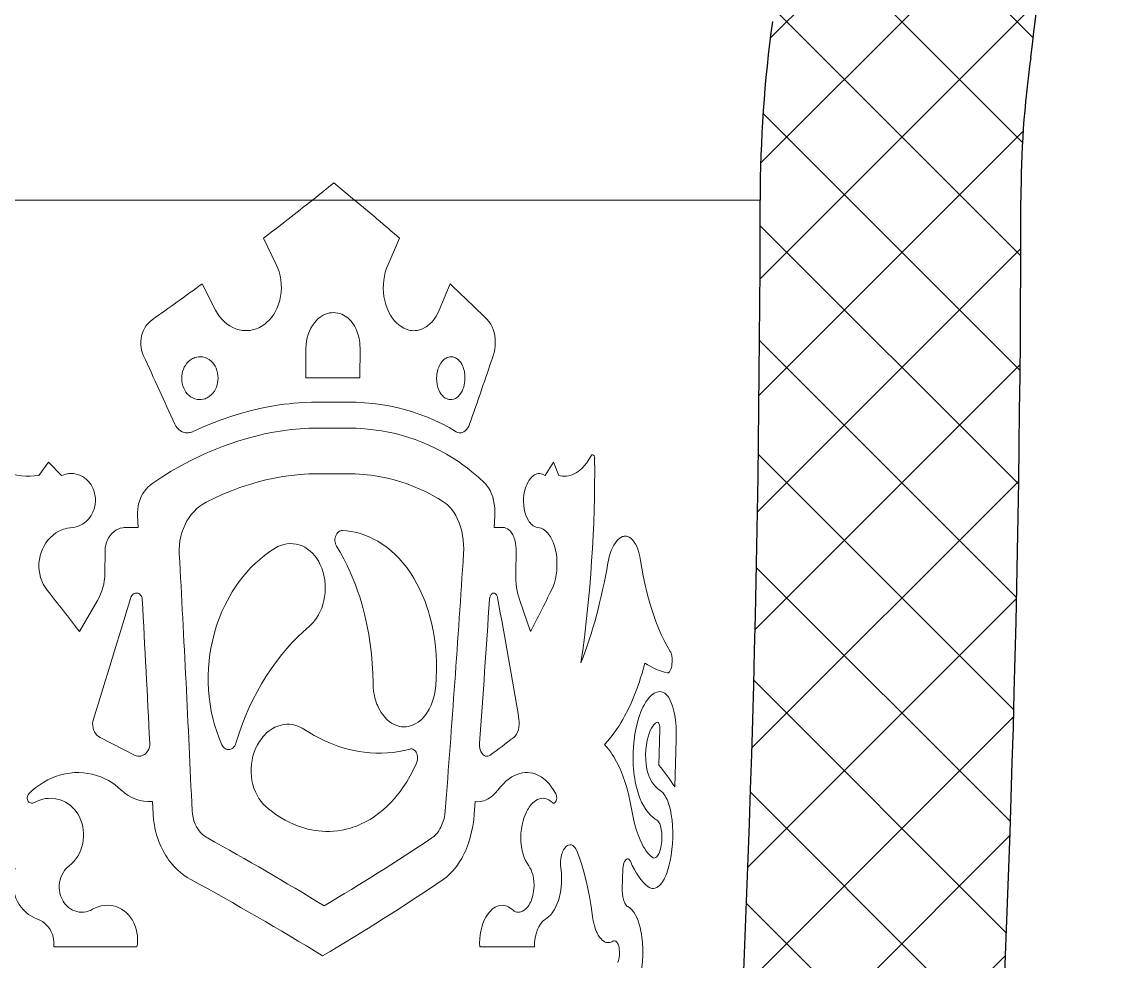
# Model space of a CAD drawing. Extents: x -234 to 800, y -95 to 506.
# Drawn here: x 329.76 to 354.65, y 179.91 to 201.53 of the extents above; entities that cross this region are included whole.
import ezdxf

# ---------------------------------------------------------------- set-up
doc = ezdxf.new("R2010")
doc.units = 0
doc.header["$LTSCALE"] = 7
doc.header["$MEASUREMENT"] = 0
doc.layers.add('3', color=3, linetype='CONTINUOUS', lineweight=30)
doc.layers.add('8', color=252, linetype='CONTINUOUS', lineweight=15)

msp = doc.modelspace()

# ---------------------------------------------------------------- hatches: boundary and pattern name
at = {"layer": '8'}
h = msp.add_hatch(dxfattribs=at)
h.set_pattern_fill('ANSI37', color=256, scale=15)
h.paths.add_polyline_path([(352.7561, 197.4253, -0.0343345), (352.9819, 200.7098, 0.0343345), (353.3061, 205.4253), (353.3061, 208.4253, 0.1741773), (350.334, 216.6982), (344.2705, 224.048, -0.1279246), (344.0582, 224.5045), (336.3197, 266.8253), (330.2203, 266.8253), (338.1561, 223.4253, 0.1279246), (339.6422, 220.2298), (345.7057, 212.8799, -0.1741773), (347.3061, 208.4253), (347.3061, 205.4253, -0.0343345), (347.0383, 201.5309, 0.0343345), (346.7561, 197.4253, -0.0304595), (343.6519, 146.517, 0.0304595), (342.7561, 131.8253, 0.0705248), (345.8566, 109.9526), (346.9121, 106.3046, -0.0705248), (347.3061, 103.5253), (347.3061, 102.0253, -0.0515865), (347.1367, 100.3877), (346.9831, 99.6535, 0.0515865), (346.8561, 98.4253), (346.8561, 69.9253, 0.0515865), (346.9831, 68.6971), (347.1367, 67.963, -0.0515865), (347.3061, 66.3253, -0.029915), (346.4408, 51.8753), (353.3061, 51.8753), (353.3061, 66.3253, 0.0515865), (353.0096, 69.1912), (352.8561, 69.9253), (352.8561, 98.4253), (353.0096, 99.1594, 0.0515865), (353.3061, 102.0253), (353.3061, 103.5253, 0.0705248), (352.6757, 107.9721), (351.6202, 111.6202, -0.0705248), (348.7561, 131.8253, -0.0304595), (349.6075, 145.788, 0.0304595)])
h.paths.add_polyline_path([(348.1504, 141.6167), (348.7277, 149.7033), (344.9872, 149.9703), (344.4099, 141.8837)], flags=24)
h.paths.add_polyline_path([(347.8411, 149.9847), (348.3638, 157.3078), (345.7455, 157.4947), (345.2227, 150.1716)], flags=24)
h = msp.add_hatch(dxfattribs=at)
h.set_pattern_fill('ANSI37', color=256, scale=15)
h.paths.add_polyline_path([(366.2561, 266.8253), (342.4192, 266.8253), (349.7264, 226.8631), (354.9623, 220.5164, -0.1741773), (359.3061, 208.4253), (359.3061, 205.4253, -0.0343345), (358.9254, 199.8887, 0.0343345), (358.7561, 197.4253, -0.0304595), (355.563, 145.059, 0.0304595), (354.7561, 131.8253, 0.0705248), (357.3839, 113.2877), (358.4393, 109.6397, -0.0705248), (359.3061, 103.5253), (359.3061, 102.0253, -0.053183), (358.8561, 97.8066), (358.8561, 70.544, -0.053183), (359.3061, 66.3253), (359.3061, 51.8753), (366.2561, 51.8753)])
h.paths.add_polyline_path([(363.7529, 150.0169), (363.7529, 157.3586), (361.1279, 157.3586), (361.1279, 150.0169)], flags=24)
h.paths.add_polyline_path([(364.6573, 141.6922), (364.6573, 149.7993), (360.9073, 149.7993), (360.9073, 141.6922)], flags=24)

# ---------------------------------------------------------------- linework, layer by layer
at = {"layer": '3'}
for centre, radius, start, end in [((318.8493, 205.4253), 34.4568, 352.13421, 0), ((376.7561, 197.4253), 30, 172.13421, 180), ((376.7561, 197.4253), 24, 172.13421, 180), ((-72.2439, 197.4253), 419, 353.02135, 0), ((-72.2439, 197.4253), 425, 353.02135, 0)]:
    msp.add_arc(centre, radius, start, end, dxfattribs=at)
at = {"layer": '8', "lineweight": 13, "ltscale": 0.015747}
msp.add_line((336.4545, 197.4253), (336.946, 197.8192), dxfattribs=at)
at = {"layer": '8', "lineweight": 13, "ltscale": 0.015483}
msp.add_line((336.946, 197.8192), (337.4239, 197.4253), dxfattribs=at)
at = {"layer": '8', "lineweight": 13}
msp.add_line((346.7561, 197.4253), (297.1953, 197.4253), dxfattribs=at)
at = {"layer": '8', "lineweight": 13, "ltscale": 0.016747}
msp.add_line((335.6213, 195.9443), (335.3243, 196.5447), dxfattribs=at)
at = {"layer": '8', "lineweight": 13, "ltscale": 0.016413}
msp.add_line((338.4589, 196.5447), (338.1934, 195.9443), dxfattribs=at)
at = {"layer": '8', "lineweight": 13, "ltscale": 0.016895}
msp.add_line((333.9142, 195.494), (334.2243, 194.8936), dxfattribs=at)
at = {"layer": '8', "lineweight": 13, "ltscale": 0.01626}
msp.add_line((339.3725, 194.8936), (339.6226, 195.494), dxfattribs=at)
at = {"layer": '8', "lineweight": 13, "ltscale": 0.016974}
for p, q in [((336.3, 193.3373), (336.3042, 194.0162)), ((337.5481, 194.0162), (337.5437, 193.3373))]:
    msp.add_line(p, q, dxfattribs=at)
at = {"layer": '8', "lineweight": 13, "ltscale": 0.015751}
msp.add_line((336.93, 193.3373), (336.3, 193.3373), dxfattribs=at)
at = {"layer": '8', "lineweight": 13, "ltscale": 0.015342}
msp.add_line((337.5437, 193.3373), (336.93, 193.3373), dxfattribs=at)
at = {"layer": '8', "lineweight": 13, "ltscale": 0.008693}
msp.add_line((336.9259, 192.7758), (336.5782, 192.7758), dxfattribs=at)
at = {"layer": '8', "lineweight": 13, "ltscale": 0.008568}
msp.add_line((337.2686, 192.7758), (336.9259, 192.7758), dxfattribs=at)
at = {"layer": '8', "lineweight": 13, "ltscale": 0.008692}
msp.add_line((336.5732, 192.1758), (336.9209, 192.1758), dxfattribs=at)
at = {"layer": '8', "lineweight": 13, "ltscale": 0.008566}
msp.add_line((336.9209, 192.1758), (337.2635, 192.1758), dxfattribs=at)
at = {"layer": '8', "lineweight": 13, "ltscale": 0.009469}
msp.add_line((330.1609, 191.0876), (330.3814, 191.3955), dxfattribs=at)
at = {"layer": '8', "lineweight": 13, "ltscale": 0.010822}
msp.add_line((330.3814, 191.3955), (330.6808, 191.0829), dxfattribs=at)
at = {"layer": '8', "lineweight": 13, "ltscale": 0.009093}
msp.add_line((341.8115, 191.0829), (341.9974, 191.3955), dxfattribs=at)
at = {"layer": '8', "lineweight": 13, "ltscale": 0.008308}
msp.add_line((341.9974, 191.3955), (342.1225, 191.0876), dxfattribs=at)
at = {"layer": '8', "lineweight": 13, "ltscale": 0.008688}
msp.add_line((336.5631, 191.1258), (336.9107, 191.1258), dxfattribs=at)
at = {"layer": '8', "lineweight": 13, "ltscale": 0.008562}
msp.add_line((336.9107, 191.1258), (337.2532, 191.1258), dxfattribs=at)
at = {"layer": '8', "lineweight": 13, "ltscale": 0.006665}
msp.add_line((332.4433, 189.8897), (332.4279, 190.1558), dxfattribs=at)
at = {"layer": '8', "lineweight": 13, "ltscale": 0.006667}
msp.add_line((340.6507, 190.1558), (340.6342, 189.8897), dxfattribs=at)
at = {"layer": '8', "lineweight": 13, "ltscale": 0.007196}
msp.add_line((332.1555, 189.8897), (332.4433, 189.8897), dxfattribs=at)
at = {"layer": '8', "lineweight": 13, "ltscale": 0.004987}
msp.add_line((340.6342, 189.8897), (340.8337, 189.8897), dxfattribs=at)
at = {"layer": '8', "lineweight": 13, "ltscale": 0.013482}
msp.add_line((331.6759, 188.8241), (331.6818, 189.3634), dxfattribs=at)
at = {"layer": '8', "lineweight": 13, "ltscale": 0.013483}
msp.add_line((341.1407, 189.3634), (341.1317, 188.8241), dxfattribs=at)
at = {"layer": '8', "lineweight": 13, "ltscale": 0.020675}
msp.add_line((331.0929, 187.4936), (331.509, 188.2083), dxfattribs=at)
at = {"layer": '8', "lineweight": 13, "ltscale": 0.018912}
msp.add_line((341.2257, 188.2083), (341.4735, 187.4936), dxfattribs=at)
at = {"layer": '8', "lineweight": 13, "ltscale": 0.020401}
msp.add_line((344.4282, 184.4217), (344.4512, 185.2375), dxfattribs=at)
at = {"layer": '8', "lineweight": 13, "ltscale": 0.022169}
msp.add_line((332.3557, 184.65), (331.5691, 185.0594), dxfattribs=at)
at = {"layer": '8', "lineweight": 13, "ltscale": 0.02727}
msp.add_line((344.8262, 185.0103), (344.7942, 183.92), dxfattribs=at)
at = {"layer": '8', "lineweight": 13, "ltscale": 0.007294}
msp.add_line((332.7886, 183.2914), (332.7749, 183.5828), dxfattribs=at)
at = {"layer": '8', "lineweight": 13, "ltscale": 0.007307}
msp.add_line((340.2003, 183.5828), (340.1784, 183.2914), dxfattribs=at)
at = {"layer": '8', "lineweight": 13, "ltscale": 0.011482}
msp.add_line((343.5995, 182.035), (343.5839, 181.576), dxfattribs=at)
at = {"layer": '8', "lineweight": 13, "ltscale": 0.047811}
msp.add_line((332.4159, 180.2397), (330.5035, 180.2397), dxfattribs=at)
at = {"layer": '8', "lineweight": 13, "ltscale": 0.031445}
msp.add_line((341.5629, 180.2397), (340.3051, 180.2397), dxfattribs=at)
at = {"layer": '8', "lineweight": 13}
for points in [[(334.2243, 194.8936), (334.268, 194.8168), (334.3177, 194.7448), (334.3728, 194.6786), (334.4297, 194.6218), (334.4906, 194.5711), (334.5552, 194.527), (334.6229, 194.49), (334.6932, 194.4604), (334.7292, 194.4485), (334.7656, 194.4386), (334.8022, 194.4307), (334.8391, 194.4248), (334.8986, 194.4196), (334.9581, 194.4197), (335.0175, 194.4251), (335.0762, 194.4358), (335.134, 194.4516), (335.1692, 194.464), (335.2038, 194.4782), (335.2384, 194.4947), (335.2723, 194.513), (335.3371, 194.5548), (335.3692, 194.5791), (335.4002, 194.6052), (335.4589, 194.6623), (335.5129, 194.7256), (335.5617, 194.7945), (335.605, 194.8683), (335.6425, 194.9464), (335.6741, 195.028), (335.7008, 195.1177), (335.7206, 195.2099), (335.7332, 195.3038), (335.7387, 195.3987), (335.7369, 195.4938), (335.7279, 195.5883), (335.7118, 195.6814), (335.6885, 195.7722), (335.6583, 195.8602), (335.6213, 195.9443)], [(338.1934, 195.9443), (338.1589, 195.8577), (338.1307, 195.7672), (338.1091, 195.6739), (338.0946, 195.5814), (338.0864, 195.4876), (338.0846, 195.3933), (338.0892, 195.2991), (338.1003, 195.2058), (338.1176, 195.1142), (338.1412, 195.025), (338.1709, 194.939), (338.2065, 194.857), (338.2478, 194.7797), (338.2895, 194.7149), (338.3354, 194.6551), (338.3851, 194.6009), (338.4382, 194.5529), (338.4944, 194.5115), (338.5532, 194.4773), (338.6142, 194.4506), (338.6754, 194.4322), (338.7064, 194.4259), (338.7376, 194.4217), (338.7793, 194.4191), (338.8209, 194.4201), (338.8624, 194.4247), (338.8932, 194.4306), (338.9238, 194.4383), (338.9838, 194.4598), (339.0419, 194.4888), (339.0716, 194.507), (339.1005, 194.5272), (339.1559, 194.573), (339.2077, 194.6258), (339.2556, 194.6849), (339.2991, 194.7497), (339.3382, 194.8195), (339.3725, 194.8936)], [(332.5652, 193.8432), (332.5403, 193.9047), (332.5215, 193.9688), (332.5089, 194.0348), (332.5027, 194.102), (332.5028, 194.1695), (332.5093, 194.2367), (332.5221, 194.3028), (332.5408, 194.366), (332.5653, 194.4267), (332.5954, 194.4843), (332.6307, 194.538), (332.671, 194.5873), (332.7157, 194.6315), (332.7644, 194.6701)], [(336.3042, 194.0162), (336.3077, 194.0966), (336.3174, 194.1763), (336.3331, 194.2546), (336.3548, 194.3308), (336.3823, 194.4043), (336.4154, 194.4741), (336.4539, 194.5398), (336.4975, 194.6005), (336.5468, 194.6566), (336.5735, 194.6827), (336.6013, 194.7069), (336.6293, 194.7287), (336.6582, 194.7486), (336.7035, 194.7753), (336.7505, 194.7972), (336.7987, 194.8144), (336.8477, 194.8264), (336.893, 194.833), (336.9385, 194.8352)], [(336.9385, 194.8352), (336.9872, 194.8326), (337.0355, 194.8251), (337.083, 194.8126), (337.1295, 194.7952), (337.1696, 194.7758), (337.2084, 194.7529), (337.2457, 194.7265), (337.2726, 194.7045), (337.2985, 194.6808), (337.3423, 194.6342), (337.3823, 194.5827), (337.4184, 194.5269), (337.4503, 194.4672), (337.4779, 194.4041), (337.4929, 194.3633), (337.5062, 194.3214), (337.5273, 194.2355), (337.5411, 194.1471), (337.5466, 194.0819), (337.5481, 194.0162)], [(340.4786, 194.6701), (340.4987, 194.6488), (340.5177, 194.6257), (340.5371, 194.5988), (340.5552, 194.5702), (340.5862, 194.5103), (340.612, 194.4454), (340.6323, 194.3766), (340.6472, 194.3048), (340.6567, 194.2273), (340.6602, 194.1487), (340.6574, 194.0698), (340.6486, 193.992), (340.6336, 193.916), (340.6127, 193.8432)], [(333.4446, 193.3256), (333.4473, 193.3778), (333.4548, 193.4297), (333.4669, 193.4805), (333.4835, 193.5296), (333.5046, 193.5765), (333.53, 193.6207), (333.5649, 193.6686), (333.6047, 193.7111), (333.649, 193.7474), (333.6969, 193.7769), (333.7221, 193.789), (333.7479, 193.7992), (333.7909, 193.8115), (333.8348, 193.8185), (333.8791, 193.8199), (333.9318, 193.8143), (333.9833, 193.801), (334.0327, 193.7801), (334.0793, 193.752), (334.1224, 193.7173), (334.1555, 193.6833), (334.1852, 193.6455), (334.2113, 193.6042), (334.2366, 193.5529), (334.2564, 193.4987), (334.2706, 193.4423), (334.279, 193.3844), (334.2816, 193.3256)], [(339.3105, 193.3256), (339.3128, 193.3778), (339.3188, 193.4296), (339.3285, 193.4805), (339.3417, 193.5295), (339.3584, 193.5765), (339.3786, 193.621), (339.406, 193.6685), (339.4374, 193.711), (339.4725, 193.7475), (339.5107, 193.7774), (339.5308, 193.7896), (339.5514, 193.7999), (339.5848, 193.8119), (339.6188, 193.8186), (339.6532, 193.8198), (339.6874, 193.8157), (339.7082, 193.8104), (339.7287, 193.8032), (339.7492, 193.7937), (339.7692, 193.7822), (339.8065, 193.7538), (339.8408, 193.7186), (339.8664, 193.6848), (339.8893, 193.6476), (339.9093, 193.6072), (339.922, 193.576), (339.9331, 193.5436), (339.943, 193.5081), (339.9511, 193.4718), (339.9613, 193.3994), (339.9643, 193.3256)], [(334.2816, 193.3256), (334.2789, 193.2735), (334.2716, 193.2216), (334.2598, 193.1709), (334.2435, 193.1217), (334.2228, 193.0748), (334.1979, 193.0306), (334.1636, 192.9827), (334.1243, 192.9402), (334.0807, 192.9039), (334.0332, 192.8744), (334.0083, 192.8623), (333.9827, 192.8521), (333.9399, 192.8397), (333.8962, 192.8328), (333.852, 192.8314), (333.7991, 192.837), (333.7474, 192.8503), (333.6977, 192.8712), (333.6507, 192.8992), (333.6071, 192.9339), (333.5735, 192.9679), (333.5432, 193.0056), (333.5167, 193.0468), (333.4908, 193.0982), (333.4705, 193.1524), (333.4559, 193.2089), (333.4473, 193.2669), (333.4446, 193.3256)], [(339.9643, 193.3256), (339.9621, 193.2736), (339.9563, 193.2217), (339.9469, 193.1709), (339.9341, 193.1218), (339.9179, 193.0748), (339.8983, 193.0303), (339.8717, 192.9828), (339.8411, 192.9403), (339.8068, 192.9037), (339.7692, 192.8739), (339.7494, 192.8617), (339.729, 192.8514), (339.6959, 192.8394), (339.662, 192.8327), (339.6278, 192.8314), (339.5935, 192.8356), (339.5726, 192.8408), (339.5521, 192.848), (339.5313, 192.8576), (339.511, 192.8691), (339.4731, 192.8974), (339.4381, 192.9326), (339.4118, 192.9663), (339.3882, 193.0036), (339.3676, 193.044), (339.3543, 193.0757), (339.3427, 193.1087), (339.3325, 193.1436), (339.3243, 193.1794), (339.3137, 193.2518), (339.3105, 193.3256)], [(336.5782, 192.7758), (336.4319, 192.774), (336.2851, 192.7684), (336.1377, 192.7591), (336.0272, 192.7498), (335.9165, 192.7384), (335.8048, 192.7248), (335.6929, 192.7093), (335.4696, 192.6721), (335.2459, 192.627), (335.022, 192.5739), (334.7984, 192.513), (334.5751, 192.4443), (334.3524, 192.368), (334.1306, 192.2843), (333.9099, 192.1931), (333.6904, 192.0947)], [(339.7592, 192.0947), (339.5995, 192.1879), (339.4364, 192.2745), (339.2701, 192.3543), (339.1007, 192.4274), (338.9284, 192.4936), (338.7532, 192.5528), (338.5753, 192.6051), (338.3949, 192.6505), (338.2122, 192.6888), (338.0272, 192.7202), (337.8402, 192.7446), (337.6513, 192.7619), (337.4607, 192.7723), (337.2686, 192.7758)], [(332.7791, 190.9128), (332.9905, 191.0514), (333.2048, 191.1828), (333.4215, 191.3067), (333.6406, 191.423), (333.8617, 191.5315), (333.9729, 191.5828), (334.0846, 191.6321), (334.234, 191.6946), (334.384, 191.7536), (334.5345, 191.8089), (334.7384, 191.8776), (334.9428, 191.9394), (335.1475, 191.9942), (335.3524, 192.042), (335.5573, 192.0826), (335.7619, 192.116), (335.966, 192.1421), (336.1694, 192.1608), (336.3718, 192.172), (336.5732, 192.1758)], [(333.6904, 192.0947), (333.6683, 192.0855), (333.6455, 192.0781), (333.6223, 192.0727), (333.5987, 192.0693), (333.567, 192.0678), (333.5355, 192.07), (333.5045, 192.0758), (333.4815, 192.0824), (333.459, 192.091), (333.416, 192.1137), (333.3765, 192.1434), (333.3406, 192.18), (333.3097, 192.2224), (333.2848, 192.269)], [(337.2635, 192.1758), (337.4617, 192.1719), (337.5603, 192.167), (337.6583, 192.1601), (337.7883, 192.1478), (337.9174, 192.132), (338.0455, 192.1126), (338.2042, 192.0835), (338.3612, 192.0489), (338.5164, 192.0087), (338.6696, 191.9631), (338.8207, 191.912), (338.9697, 191.8555), (339.1164, 191.7936), (339.2608, 191.7263), (339.4027, 191.6538), (339.5421, 191.576), (339.6788, 191.4929), (339.8129, 191.4048), (339.9182, 191.3306), (340.0217, 191.2533), (340.1233, 191.1728), (340.1983, 191.1103), (340.2723, 191.0462), (340.417, 190.9128)], [(340.0698, 192.269), (340.0504, 192.2224), (340.0265, 192.18), (339.9986, 192.1428), (339.967, 192.1122), (339.9341, 192.09), (339.8991, 192.0752), (339.8811, 192.0707), (339.8629, 192.0683), (339.8447, 192.0679), (339.8266, 192.0696), (339.7922, 192.0786), (339.7592, 192.0947)], [(328.8363, 191.5358), (328.9087, 191.4676), (328.985, 191.404), (329.0648, 191.3453), (329.158, 191.2857), (329.2543, 191.233), (329.3537, 191.1874), (329.4557, 191.149), (329.554, 191.1195), (329.6539, 191.0968), (329.7549, 191.081), (329.8565, 191.0722), (329.9583, 191.0703), (330.0599, 191.0755), (330.1609, 191.0876)], [(342.1225, 191.0876), (342.1616, 191.0787), (342.2009, 191.073), (342.2506, 191.0702), (342.3001, 191.0724), (342.3493, 191.0796), (342.3979, 191.0918), (342.4299, 191.1027), (342.4615, 191.1157), (342.4927, 191.1308), (342.5234, 191.148), (342.5668, 191.1764), (342.6091, 191.2088), (342.6501, 191.2451), (342.68, 191.2748), (342.7091, 191.3066), (342.7649, 191.376), (342.8172, 191.4526), (342.8658, 191.5358)], [(342.8658, 191.5358), (342.8784, 191.5529), (342.8858, 191.5586), (342.8934, 191.562), (342.9067, 191.5622), (342.9192, 191.5554), (342.9268, 191.5473), (342.9335, 191.5368), (342.9432, 191.5106), (342.9472, 191.4894), (342.9486, 191.4671)], [(330.6808, 191.0829), (330.7344, 191.1042), (330.7896, 191.1197), (330.8459, 191.129), (330.9027, 191.1321), (330.9595, 191.129), (331.0155, 191.1196), (331.0703, 191.1041), (331.1171, 191.0855), (331.162, 191.0624), (331.2049, 191.0351), (331.2452, 191.0037), (331.2788, 190.9726), (331.3099, 190.9387), (331.3385, 190.9022), (331.3582, 190.8733), (331.3763, 190.8432), (331.393, 190.8114), (331.408, 190.7785), (331.4211, 190.7448), (331.4324, 190.7102), (331.4418, 190.675), (331.4493, 190.6392), (331.4584, 190.5664), (331.4598, 190.493), (331.4533, 190.4198), (331.439, 190.3477), (331.429, 190.3122), (331.417, 190.2775), (331.4034, 190.2438), (331.388, 190.2111), (331.3614, 190.1637), (331.3312, 190.1191), (331.2974, 190.0775), (331.2603, 190.0394), (331.2115, 189.9983), (331.1589, 189.9632), (331.1031, 189.9346), (331.0447, 189.9127), (330.9844, 189.898), (330.9229, 189.8906)], [(334.0096, 190.4723), (334.2016, 190.5666), (334.3952, 190.654), (334.5901, 190.7343), (334.7863, 190.8075), (334.9832, 190.8734), (335.1809, 190.9319), (335.379, 190.9829), (335.5773, 191.0262), (335.7755, 191.0619), (335.9735, 191.0897), (336.1709, 191.1098), (336.3675, 191.1218), (336.4655, 191.1248), (336.5631, 191.1258)], [(337.2532, 191.1258), (337.438, 191.1219), (337.6213, 191.1103), (337.8029, 191.0908), (337.893, 191.0782), (337.9826, 191.0636), (338.1012, 191.0411), (338.2188, 191.0152), (338.3353, 190.9858), (338.4865, 190.9419), (338.6356, 190.8922), (338.7825, 190.8366), (338.9271, 190.7751), (339.0692, 190.7079), (339.2087, 190.635), (339.3456, 190.5564), (339.4797, 190.4723)], [(341.6391, 189.8906), (341.603, 189.8974), (341.5676, 189.9107), (341.5334, 189.9303), (341.5008, 189.9556), (341.4804, 189.9751), (341.461, 189.9968), (341.4418, 190.0214), (341.4238, 190.0481), (341.392, 190.1057), (341.3638, 190.1728), (341.3414, 190.2452), (341.3249, 190.3215), (341.3146, 190.4005), (341.3103, 190.4811), (341.3123, 190.5619), (341.3203, 190.642), (341.3344, 190.7202), (341.3558, 190.7997), (341.3689, 190.8377), (341.3836, 190.8744), (341.4086, 190.9264), (341.437, 190.9741), (341.4683, 191.0168), (341.5025, 191.0537), (341.5228, 191.0717), (341.5438, 191.0876), (341.5639, 191.1004), (341.5845, 191.1111), (341.6172, 191.1235), (341.6503, 191.1305), (341.6836, 191.132), (341.7166, 191.1279), (341.7493, 191.1182), (341.7811, 191.1031), (341.8115, 191.0829)], [(332.4279, 190.1558), (332.4267, 190.233), (332.432, 190.31), (332.4436, 190.3862), (332.4616, 190.4609), (332.4858, 190.5335), (332.5159, 190.6033), (332.5518, 190.6696), (332.5872, 190.7237), (332.6265, 190.7744), (332.6694, 190.8215), (332.7156, 190.8644), (332.7468, 190.8896), (332.7791, 190.9128)], [(340.417, 190.9128), (340.4404, 190.8888), (340.4629, 190.8628), (340.485, 190.834), (340.5058, 190.8033), (340.543, 190.7381), (340.5751, 190.6673), (340.6017, 190.5919), (340.6229, 190.5128), (340.6391, 190.4268), (340.6492, 190.3389), (340.6531, 190.2493), (340.6507, 190.1558)], [(333.3902, 189.2878), (333.3884, 189.3864), (333.3935, 189.485), (333.4056, 189.5828), (333.4245, 189.6794), (333.4503, 189.774), (333.4826, 189.866), (333.5214, 189.9548), (333.5663, 190.0398), (333.6172, 190.1204), (333.6716, 190.1935), (333.731, 190.2615), (333.7949, 190.3238), (333.8629, 190.38), (333.9346, 190.4296), (334.0096, 190.4723)], [(339.4797, 190.4723), (339.5222, 190.442), (339.5631, 190.4082), (339.6022, 190.3709), (339.6304, 190.3407), (339.6575, 190.3088), (339.7082, 190.2399), (339.7542, 190.165), (339.7953, 190.0848), (339.8312, 190), (339.8636, 189.9056), (339.8901, 189.8075), (339.9105, 189.7064), (339.9248, 189.6032), (339.9331, 189.4986), (339.9353, 189.3932), (339.9315, 189.2878)], [(330.9229, 189.8906), (330.8682, 189.8852), (330.8139, 189.8757), (330.7602, 189.8621), (330.7233, 189.8502), (330.6869, 189.8365), (330.6161, 189.8033), (330.5485, 189.763), (330.4846, 189.7158), (330.4252, 189.6624), (330.3707, 189.6032), (330.3216, 189.5388), (330.2778, 189.4686), (330.2403, 189.3943), (330.2097, 189.3166), (330.186, 189.2361), (330.1696, 189.1537), (330.1606, 189.0701), (330.1591, 188.9859), (330.1651, 188.9028), (330.1783, 188.8207), (330.1988, 188.7403), (330.2263, 188.6625), (330.2607, 188.5879), (330.3015, 188.5172), (330.3485, 188.4511)], [(331.6818, 189.3634), (331.6858, 189.4257), (331.6965, 189.4875), (331.7136, 189.5477), (331.7368, 189.6049), (331.7657, 189.6584), (331.8002, 189.7079), (331.8396, 189.7527), (331.8834, 189.792), (331.9302, 189.8248), (331.9803, 189.8513), (332.0328, 189.8712), (332.0867, 189.8839), (332.121, 189.8882), (332.1555, 189.8897)], [(337.0067, 189.4637), (336.9924, 189.4911), (336.9814, 189.5212), (336.9742, 189.5529), (336.9707, 189.5863), (336.9712, 189.6203), (336.9756, 189.6537), (336.9838, 189.6858), (336.9958, 189.7162), (337.0113, 189.744), (337.0294, 189.7678), (337.0503, 189.7879), (337.0733, 189.8037), (337.0963, 189.8139), (337.1203, 189.8197), (337.1446, 189.8206)], [(337.1446, 189.8206), (337.2417, 189.8121), (337.3381, 189.7984), (337.4336, 189.7796), (337.5279, 189.7557), (337.621, 189.7267), (337.6784, 189.706), (337.7352, 189.6834), (337.7914, 189.6588), (337.847, 189.6324), (337.9559, 189.5739), (338.0617, 189.508), (338.1642, 189.4351), (338.2631, 189.3552), (338.3583, 189.2688), (338.4495, 189.176), (338.5366, 189.0772), (338.6246, 188.9659), (338.7076, 188.8484), (338.7855, 188.7253), (338.8582, 188.5969), (338.9256, 188.4635), (338.9876, 188.3256), (339.0443, 188.1836), (339.0954, 188.0379), (339.1222, 187.9531), (339.1472, 187.8673), (339.1918, 187.693), (339.2292, 187.5155), (339.2594, 187.3353), (339.2824, 187.1531), (339.2982, 186.9693), (339.307, 186.7845), (339.3086, 186.604), (339.3035, 186.4235), (339.2917, 186.2433)], [(340.8337, 189.8897), (340.8709, 189.886), (340.9075, 189.8752), (340.9427, 189.8574), (340.9758, 189.8332), (341.0076, 189.8018), (341.0367, 189.7645), (341.0625, 189.7221), (341.0847, 189.6757), (341.0981, 189.6413), (341.1097, 189.6051), (341.1195, 189.5672), (341.1276, 189.5283), (341.1379, 189.4489), (341.1403, 189.4063), (341.1407, 189.3634)], [(341.9557, 188.4511), (341.9907, 188.5309), (342.0202, 188.6163), (342.044, 188.706), (342.062, 188.7991), (342.0743, 188.8944), (342.0807, 188.9909), (342.0809, 189.0988), (342.0739, 189.2059), (342.0594, 189.3109), (342.0494, 189.3624), (342.0374, 189.4128), (342.0238, 189.4613), (342.0085, 189.5082), (341.985, 189.5685), (341.9585, 189.6252), (341.9288, 189.6778), (341.8889, 189.7355), (341.8674, 189.7615), (341.8448, 189.7855), (341.8216, 189.8072), (341.7974, 189.8266), (341.7597, 189.8513), (341.7206, 189.8704), (341.6802, 189.8835), (341.6391, 189.8906)], [(343.2531, 189.0744), (343.2641, 189.1316), (343.2768, 189.1875), (343.2912, 189.2412), (343.3073, 189.2932), (343.3317, 189.3602), (343.359, 189.423), (343.3892, 189.4809), (343.4262, 189.5393), (343.4661, 189.5895), (343.487, 189.6113), (343.5085, 189.6306), (343.5304, 189.6474), (343.5526, 189.6615), (343.5913, 189.6793), (343.6109, 189.6851), (343.6305, 189.6889), (343.6566, 189.6905), (343.6826, 189.6883), (343.7082, 189.6824), (343.7272, 189.6754), (343.7458, 189.6664), (343.7809, 189.6432), (343.8142, 189.6128), (343.8456, 189.5756), (343.8748, 189.5324), (343.8929, 189.5004), (343.91, 189.4662), (343.9406, 189.3917), (343.9666, 189.3104), (343.9881, 189.2224), (344.0047, 189.1302)], [(335.5933, 189.4126), (335.6588, 189.4485), (335.7266, 189.4773), (335.7961, 189.4987), (335.8667, 189.5126), (335.9378, 189.5187), (336.0089, 189.517), (336.0793, 189.5074), (336.1484, 189.4901), (336.2156, 189.4653), (336.2806, 189.4331), (336.3426, 189.3939), (336.4014, 189.3481), (336.4565, 189.2961), (336.5075, 189.2384), (336.5547, 189.1747), (336.5971, 189.1062), (336.6347, 189.0335), (336.6671, 188.9571), (336.6942, 188.8776), (336.716, 188.7955), (336.7265, 188.7453), (336.735, 188.6945), (336.7415, 188.6432), (336.746, 188.5916), (336.7491, 188.4878), (336.7443, 188.3839), (336.7336, 188.2942), (336.7171, 188.2058), (336.6946, 188.1192), (336.6664, 188.0352), (336.6326, 187.9542), (336.5932, 187.877), (336.5485, 187.804), (336.497, 187.7339), (336.4693, 187.7011), (336.4404, 187.6698), (336.4104, 187.6403), (336.3794, 187.6126)], [(337.8487, 186.3042), (337.8437, 186.531), (337.8313, 186.7572), (337.8117, 186.9824), (337.7848, 187.2063), (337.7506, 187.4284), (337.709, 187.6484), (337.6602, 187.8658), (337.604, 188.0802), (337.5731, 188.1862), (337.5404, 188.2913), (337.494, 188.43), (337.4443, 188.5668), (337.3914, 188.7017), (337.3237, 188.8608), (337.2513, 189.0168), (337.1743, 189.1695), (337.0928, 189.3184), (337.0067, 189.4637)], [(334.3671, 184.8912), (334.3058, 185.0399), (334.251, 185.192), (334.2026, 185.3473), (334.161, 185.5052), (334.126, 185.6655), (334.0979, 185.8276), (334.0767, 185.9913), (334.0624, 186.156), (334.0552, 186.3216), (334.0549, 186.4874), (334.0615, 186.6531), (334.0752, 186.8184), (334.0958, 186.9829), (334.1233, 187.1461), (334.1576, 187.3076), (334.1986, 187.4672), (334.2492, 187.6331), (334.307, 187.7959), (334.3719, 187.9551), (334.4069, 188.0332), (334.4437, 188.1103), (334.4954, 188.2112), (334.55, 188.3101), (334.6074, 188.4068), (334.6853, 188.5275), (334.7677, 188.6441), (334.8543, 188.7561), (334.945, 188.8635), (335.0397, 188.9658), (335.138, 189.063), (335.2397, 189.1546), (335.3541, 189.2478), (335.4721, 189.3339), (335.5323, 189.3742), (335.5933, 189.4126)], [(344.0047, 189.1302), (344.0337, 188.9515), (344.0662, 188.7757), (344.102, 188.6031), (344.1568, 188.3706), (344.1865, 188.2574), (344.2177, 188.1464), (344.2614, 188.002), (344.3076, 187.862), (344.3561, 187.7269), (344.4173, 187.5716), (344.4813, 187.4244), (344.5481, 187.2861), (344.6172, 187.1573), (344.6885, 187.0388)], [(332.2749, 188.2751), (332.2851, 188.3009), (332.2997, 188.3245), (332.3177, 188.3449), (332.3383, 188.3608), (332.3611, 188.3722), (332.3855, 188.3786), (332.4103, 188.3799), (332.4348, 188.3761), (332.4579, 188.3673), (332.4794, 188.3535), (332.4984, 188.3354), (332.5139, 188.3138), (332.5253, 188.2904), (332.5328, 188.265), (332.5363, 188.2387)], [(340.5285, 188.2387), (340.5348, 188.2796), (340.5408, 188.2998), (340.5486, 188.3187), (340.5574, 188.3347), (340.5674, 188.3487), (340.5848, 188.3655), (340.6045, 188.3764), (340.625, 188.3802), (340.6356, 188.3792), (340.6461, 188.3763), (340.6659, 188.3647), (340.6766, 188.3546), (340.6862, 188.3425), (340.6953, 188.3271), (340.7028, 188.31), (340.7124, 188.2751)], [(336.3794, 187.6126), (336.2466, 187.4953), (336.1168, 187.3716), (335.9905, 187.2418), (335.868, 187.1064), (335.7497, 186.9657), (335.6247, 186.8055), (335.5049, 186.6392), (335.3905, 186.4673), (335.2818, 186.2901), (335.1789, 186.1078), (335.082, 185.9209), (334.9913, 185.7296), (334.9071, 185.5342), (334.8293, 185.3352), (334.7583, 185.1327), (334.694, 184.9273)], [(344.6885, 187.0388), (344.6988, 187.0198), (344.7078, 186.997), (344.7161, 186.969), (344.7228, 186.9383), (344.7307, 186.8754), (344.7322, 186.8043), (344.7269, 186.7334), (344.7219, 186.7007), (344.7151, 186.669), (344.7035, 186.6294), (344.6893, 186.5951), (344.6731, 186.5686), (344.6573, 186.5525), (344.6489, 186.5471), (344.6404, 186.5438), (344.6319, 186.5424), (344.6234, 186.5433)], [(344.1063, 186.7682), (344.0414, 186.5399), (344.0066, 186.4283), (343.9703, 186.3185), (343.9128, 186.1575), (343.8517, 186.0011), (343.787, 185.8496), (343.7187, 185.7036), (343.6385, 185.5482), (343.5955, 185.4713), (343.5515, 185.3966), (343.5086, 185.3276), (343.4646, 185.2607), (343.3948, 185.1616), (343.3226, 185.0676), (343.2479, 184.9789), (343.1709, 184.8957)], [(339.2917, 186.2433), (339.2795, 186.1403), (339.2604, 186.0389), (339.2344, 185.9401), (339.2018, 185.845), (339.1827, 185.7983), (339.1619, 185.753), (339.1402, 185.7103), (339.117, 185.6692), (339.0788, 185.6096), (339.0374, 185.5541), (338.9928, 185.5031), (338.9454, 185.457), (338.8904, 185.4127), (338.8326, 185.3752), (338.7725, 185.345), (338.7417, 185.3328), (338.7105, 185.3225), (338.6599, 185.3103), (338.6087, 185.3032), (338.5572, 185.3014), (338.5057, 185.3048), (338.4546, 185.3135), (338.3929, 185.3311), (338.3327, 185.3563), (338.2745, 185.3887), (338.2187, 185.4279), (338.1658, 185.4736), (338.1161, 185.5252), (338.07, 185.5823), (338.0357, 185.6319), (338.004, 185.6845), (337.975, 185.7397), (337.9551, 185.7827), (337.9369, 185.827), (337.92, 185.873), (337.905, 185.9199), (337.8914, 185.9691), (337.8796, 186.0191), (337.8618, 186.1204), (337.8523, 186.212), (337.8487, 186.3042)], [(344.0717, 183.4912), (344.0496, 183.5296), (344.0285, 183.5705), (343.9891, 183.6591), (343.9538, 183.7558), (343.9227, 183.8594), (343.8961, 183.969), (343.882, 184.0386), (343.8697, 184.1097), (343.8587, 184.1851), (343.8497, 184.2618), (343.8374, 184.4149), (343.8326, 184.56), (343.8341, 184.7061), (343.842, 184.8521), (343.8561, 184.9968), (343.8764, 185.139), (343.9029, 185.2773), (343.9353, 185.4105), (343.9734, 185.5371), (344.0143, 185.6487), (344.0365, 185.7015), (344.0598, 185.7519), (344.0925, 185.8153), (344.127, 185.8738), (344.163, 185.9269), (344.2052, 185.9797), (344.2489, 186.0244), (344.2937, 186.0605), (344.3164, 186.0752), (344.3392, 186.0875), (344.3771, 186.1025), (344.415, 186.1108), (344.4526, 186.1122), (344.4897, 186.1067), (344.526, 186.0943)], [(344.526, 186.0943), (344.5596, 186.0754), (344.5919, 186.0488), (344.6224, 186.015), (344.6512, 185.9745), (344.6692, 185.944), (344.6864, 185.9109), (344.7178, 185.8378), (344.7464, 185.7524), (344.7706, 185.6594), (344.7905, 185.5599), (344.8061, 185.4555), (344.8141, 185.3836), (344.8202, 185.3104), (344.8268, 185.1613), (344.8262, 185.0103)], [(331.5691, 185.0594), (331.5307, 185.0831), (331.4957, 185.1132), (331.4649, 185.1489), (331.4392, 185.1888), (331.4189, 185.2328), (331.4048, 185.2796), (331.3971, 185.3284), (331.3957, 185.3787), (331.4009, 185.4288), (331.4125, 185.4771)], [(341.2061, 185.4771), (341.2128, 185.4163), (341.2129, 185.3535), (341.2063, 185.2911), (341.1933, 185.2317), (341.1751, 185.1794), (341.1511, 185.1316), (341.1371, 185.11), (341.1219, 185.0905), (341.106, 185.0737), (341.0893, 185.0594)], [(335.3888, 183.461), (335.3582, 183.4889), (335.3288, 183.5185), (335.2736, 183.5826), (335.2235, 183.6525), (335.179, 183.7277), (335.1403, 183.8074), (335.1077, 183.891), (335.0815, 183.9778), (335.0617, 184.0671), (335.0485, 184.1582), (335.042, 184.2504), (335.0422, 184.3454), (335.0494, 184.4401), (335.0635, 184.534), (335.0845, 184.6262), (335.1121, 184.716), (335.1463, 184.8027), (335.1868, 184.8856), (335.2333, 184.964), (335.2854, 185.0372), (335.3135, 185.0716), (335.3428, 185.1045), (335.3998, 185.1605), (335.4605, 185.2106), (335.5245, 185.2541), (335.5912, 185.2908), (335.6602, 185.3201), (335.7309, 185.3419), (335.7667, 185.3498), (335.8027, 185.3558), (335.8644, 185.3612), (335.9262, 185.3608), (335.9877, 185.3543), (336.0484, 185.3419), (336.0957, 185.3279), (336.1422, 185.3102), (336.1875, 185.289), (336.2205, 185.2708), (336.2527, 185.2508)], [(336.2527, 185.2508), (336.371, 185.1759), (336.491, 185.106), (336.6124, 185.0412), (336.7351, 184.9816), (336.8843, 184.9171), (337.0348, 184.8604), (337.1105, 184.8351), (337.1864, 184.8118), (337.3007, 184.7807), (337.4153, 184.7543), (337.5301, 184.7326), (337.6449, 184.7157), (337.7789, 184.702), (337.9125, 184.6949), (338.0457, 184.6944), (338.1783, 184.7006), (338.3099, 184.7134), (338.4405, 184.7328), (338.5699, 184.7589), (338.6978, 184.7915)], [(344.3821, 185.4044), (344.3659, 185.3968), (344.3499, 185.3868), (344.3328, 185.3735), (344.3161, 185.3575), (344.2851, 185.32), (344.2561, 185.2744), (344.2263, 185.2147), (344.1998, 185.1475), (344.177, 185.0743), (344.1579, 184.9962), (344.1474, 184.9421), (344.1387, 184.8867), (344.1266, 184.7734), (344.1218, 184.6587), (344.1242, 184.5488), (344.1334, 184.4412), (344.1406, 184.3889), (344.1496, 184.338), (344.1662, 184.2652), (344.1865, 184.1976), (344.2104, 184.1364), (344.2378, 184.083)], [(344.4512, 185.2375), (344.4505, 185.2763), (344.4464, 185.3136), (344.4414, 185.3379), (344.4346, 185.3601), (344.4266, 185.3778), (344.4175, 185.3917), (344.4064, 185.4018), (344.3944, 185.4061), (344.3821, 185.4044)], [(332.7095, 184.9299), (332.7083, 184.8828), (332.7002, 184.8357), (332.6852, 184.7901), (332.6641, 184.7482), (332.6374, 184.7113), (332.6084, 184.6822), (332.5753, 184.6583), (332.5391, 184.6403), (332.5011, 184.6289), (332.4672, 184.6247), (332.4333, 184.6259), (332.4, 184.6325), (332.3774, 184.6401), (332.3557, 184.65)], [(334.694, 184.9273), (334.6826, 184.8962), (334.6672, 184.8672), (334.6483, 184.8413), (334.6268, 184.8197), (334.6025, 184.8021), (334.5764, 184.7892), (334.5495, 184.7816), (334.5217, 184.779), (334.4941, 184.7816), (334.4674, 184.7894), (334.442, 184.8021), (334.4187, 184.8194), (334.3984, 184.8402), (334.3811, 184.8644), (334.3671, 184.8912)], [(338.6978, 184.7915), (338.7207, 184.7954), (338.7438, 184.7942), (338.7661, 184.7879), (338.7875, 184.7765), (338.8073, 184.7605), (338.8248, 184.7406), (338.8402, 184.7163), (338.8527, 184.6888), (338.8621, 184.6592), (338.8688, 184.6226), (338.871, 184.5849), (338.8687, 184.547), (338.8619, 184.51), (338.8551, 184.4868), (338.8465, 184.4647)], [(340.5405, 184.65), (340.5152, 184.6352), (340.4881, 184.6268), (340.4603, 184.6251), (340.4332, 184.6302), (340.4071, 184.6422), (340.3829, 184.6607), (340.361, 184.685), (340.3421, 184.7141), (340.3313, 184.7354), (340.322, 184.7581), (340.308, 184.8066), (340.3003, 184.8579), (340.2988, 184.9105), (340.2998, 184.9299)], [(343.1709, 184.8957), (343.2222, 184.8398), (343.2717, 184.7797), (343.3194, 184.7156), (343.354, 184.665), (343.3874, 184.6122), (343.451, 184.5006), (343.5103, 184.3814), (343.5651, 184.2553), (343.6057, 184.1498), (343.6435, 184.0405), (343.6784, 183.9277), (343.7028, 183.8411), (343.7255, 183.7528), (343.7664, 183.5716), (343.8025, 183.3765)], [(338.8465, 184.4647), (338.7778, 184.3175), (338.7033, 184.175), (338.6231, 184.0379), (338.5374, 183.9064), (338.4924, 183.8428), (338.4461, 183.7809), (338.3987, 183.7208), (338.3499, 183.6625), (338.2632, 183.5664), (338.173, 183.4758), (338.0792, 183.3909), (337.9822, 183.312), (337.882, 183.2393), (337.7789, 183.1732), (337.6731, 183.1137), (337.5602, 183.059), (337.5028, 183.0345), (337.4448, 183.0119), (337.3864, 182.9914), (337.3275, 182.9728), (337.2323, 182.9471), (337.1361, 182.9266), (337.039, 182.9113), (336.9414, 182.9012), (336.8432, 182.8963), (336.7611, 182.8962), (336.679, 182.8997), (336.5968, 182.9069), (336.5352, 182.9146), (336.4738, 182.9244), (336.3513, 182.9499), (336.2297, 182.9833), (336.1094, 183.0244), (336.014, 183.063), (335.9199, 183.1063), (335.8271, 183.1544), (335.7358, 183.207), (335.656, 183.2575), (335.5777, 183.3115), (335.5009, 183.3689), (335.4444, 183.414), (335.3888, 183.461)], [(332.0553, 183.847), (331.9858, 183.909), (331.9128, 183.9664), (331.8368, 184.019), (331.7579, 184.0666), (331.6766, 184.1089), (331.5818, 184.1503), (331.4846, 184.1847), (331.3851, 184.212), (331.2841, 184.232), (331.1817, 184.2447), (331.0785, 184.2499), (330.975, 184.2478), (330.8716, 184.2383), (330.7687, 184.2216), (330.6653, 184.1972), (330.5633, 184.1656), (330.4632, 184.1268), (330.3655, 184.0811), (330.2705, 184.0288), (330.1787, 183.9699), (330.0904, 183.9049), (330.006, 183.834), (329.9259, 183.7576)], [(342.0567, 183.7576), (342.0091, 183.8405), (341.9575, 183.9174), (341.9021, 183.9875), (341.8433, 184.0503), (341.8124, 184.0789), (341.7807, 184.1056), (341.7492, 184.1294), (341.7169, 184.1513), (341.6723, 184.1775), (341.6266, 184.1998), (341.58, 184.2181), (341.5229, 184.2347), (341.4649, 184.2453), (341.4062, 184.2499), (341.347, 184.2485), (341.2875, 184.2411), (341.2262, 184.2271), (341.1652, 184.2071), (341.1047, 184.1809), (341.0451, 184.1489), (340.9866, 184.1113), (340.9507, 184.085), (340.9154, 184.0566), (340.8465, 183.994), (340.7805, 183.9239), (340.7177, 183.847)], [(329.9259, 183.7576), (329.9119, 183.7404), (329.9009, 183.7208), (329.8933, 183.6995), (329.8895, 183.676), (329.8898, 183.6521), (329.8944, 183.6288), (329.9029, 183.6072), (329.9152, 183.5878), (329.9308, 183.5713), (329.9488, 183.5585), (329.969, 183.5496), (329.9905, 183.5453), (330.0126, 183.5453), (330.0343, 183.55), (330.0545, 183.5589)], [(340.7177, 183.847), (340.6676, 183.7868), (340.6142, 183.7332), (340.5577, 183.6869), (340.5281, 183.6664), (340.4979, 183.6479), (340.4677, 183.6319), (340.4371, 183.6179), (340.3952, 183.6025), (340.3526, 183.591), (340.3096, 183.5836), (340.255, 183.58), (340.2003, 183.5828)], [(341.9743, 183.5589), (341.9871, 183.5492), (342.0012, 183.5448), (342.0155, 183.5462), (342.0242, 183.5498), (342.0326, 183.5557), (342.0479, 183.5731), (342.0601, 183.5958), (342.0698, 183.6279), (342.0744, 183.6627), (342.0736, 183.6968), (342.0677, 183.7294), (342.0567, 183.7576)], [(344.4593, 183.8355), (344.4776, 183.8232), (344.4954, 183.8087), (344.5143, 183.7904), (344.5325, 183.7697), (344.5657, 183.7234), (344.5963, 183.669), (344.6145, 183.6302), (344.6316, 183.5886), (344.6485, 183.5413), (344.664, 183.4914), (344.6901, 183.3886), (344.711, 183.2787), (344.728, 183.1521), (344.739, 183.0205), (344.7442, 182.8855), (344.7435, 182.7487), (344.7373, 182.6118), (344.7253, 182.4761), (344.7078, 182.3433), (344.6847, 182.215), (344.6573, 182.0972), (344.6246, 181.9864), (344.606, 181.9333), (344.586, 181.8828), (344.5656, 181.8369), (344.5441, 181.7941), (344.509, 181.7348), (344.4716, 181.6841), (344.4516, 181.6616), (344.4311, 181.6418), (344.4113, 181.6255), (344.3911, 181.6116), (344.3729, 181.6015), (344.3546, 181.5934), (344.3299, 181.5859), (344.3051, 181.5821), (344.2802, 181.5822), (344.262, 181.5847), (344.244, 181.5891), (344.225, 181.5959), (344.2062, 181.605), (344.1704, 181.6287)], [(330.0545, 183.5589), (330.1163, 183.5904), (330.1802, 183.6161), (330.2458, 183.6358), (330.3127, 183.6494), (330.3802, 183.6567), (330.4479, 183.6577), (330.5154, 183.6522), (330.5818, 183.6405), (330.6468, 183.6225), (330.71, 183.5984), (330.7709, 183.5684), (330.8289, 183.5326), (330.8838, 183.4916), (330.9351, 183.4454), (330.9772, 183.4005), (331.016, 183.3522), (331.0512, 183.3007), (331.0827, 183.2465), (331.1015, 183.209), (331.1185, 183.1705), (331.1338, 183.1309), (331.1472, 183.0906), (331.1683, 183.008), (331.181, 182.9308), (331.1872, 182.8526), (331.1869, 182.774), (331.1802, 182.6956), (331.1671, 182.6181), (331.1476, 182.542), (331.1221, 182.4681), (331.0905, 182.3969), (331.0532, 182.329), (331.0104, 182.2649), (330.9635, 182.2064), (330.9118, 182.1525), (330.856, 182.1038)], [(341.4305, 182.1038), (341.3922, 182.1613), (341.3581, 182.2252), (341.3284, 182.2947), (341.3033, 182.3687), (341.2828, 182.4465), (341.2727, 182.4958), (341.2644, 182.546), (341.2576, 182.5988), (341.2529, 182.6522), (341.2494, 182.7582), (341.2527, 182.8548), (341.2623, 182.9508), (341.278, 183.0453), (341.2998, 183.1371), (341.3275, 183.2253), (341.3609, 183.3086), (341.3804, 183.3496), (341.4013, 183.3887), (341.4219, 183.4233), (341.4437, 183.456), (341.4663, 183.4867), (341.49, 183.5152), (341.5231, 183.5497), (341.5576, 183.58), (341.5933, 183.6057), (341.6348, 183.6288), (341.6771, 183.6454), (341.72, 183.6552), (341.763, 183.658), (341.8081, 183.6533), (341.8522, 183.6408), (341.8949, 183.6206), (341.9357, 183.5932), (341.9743, 183.5589)], [(344.3816, 183.152), (344.3327, 183.1849), (344.2843, 183.2247), (344.2366, 183.271), (344.1899, 183.3235), (344.1594, 183.3618), (344.1295, 183.4026), (344.0717, 183.4912)], [(333.6519, 181.7898), (333.5719, 181.8372), (333.4944, 181.8901), (333.4198, 181.9484), (333.3484, 182.0117), (333.2804, 182.0798), (333.2161, 182.1525), (333.1793, 182.1981), (333.1441, 182.2451), (333.1101, 182.2937), (333.0777, 182.3437), (333.0177, 182.4472), (332.9642, 182.5553), (332.9274, 182.6416), (332.8947, 182.73), (332.8662, 182.8203), (332.842, 182.9123), (332.8282, 182.9744), (332.8164, 183.037), (332.7986, 183.1636), (332.7886, 183.2914)], [(334.0371, 182.7455), (334.0074, 182.7632), (333.9785, 182.7827), (333.9505, 182.8041), (333.9236, 182.8273), (333.8733, 182.8784), (333.8281, 182.9356), (333.7884, 182.9979), (333.7546, 183.0648), (333.7265, 183.1374), (333.7051, 183.2132), (333.6906, 183.2912), (333.6833, 183.3724)], [(339.5095, 183.3724), (339.499, 183.2828), (339.4815, 183.1951), (339.457, 183.1103), (339.442, 183.0686), (339.4252, 183.0282), (339.4074, 182.9905), (339.3881, 182.9543), (339.3595, 182.9077), (339.3283, 182.8644), (339.2945, 182.8247), (339.2501, 182.7818), (339.2027, 182.7455)], [(340.1784, 183.2914), (340.1647, 183.1546), (340.1444, 183.0192), (340.1176, 182.8858), (340.0843, 182.755), (340.0446, 182.6277), (339.9985, 182.5046), (339.9725, 182.4435), (339.9449, 182.3838), (339.917, 182.3282), (339.8877, 182.274), (339.84, 182.1939), (339.789, 182.1178), (339.7349, 182.046), (339.6778, 181.979), (339.6095, 181.9089), (339.5377, 181.8457), (339.4628, 181.7898)], [(343.8025, 183.3765), (343.8306, 183.2263), (343.8643, 183.0813), (343.9035, 182.943), (343.9477, 182.8132), (343.9929, 182.7017), (344.0419, 182.5993), (344.0677, 182.5518), (344.0944, 182.507), (344.136, 182.4448), (344.1793, 182.3894), (344.2241, 182.3409), (344.2702, 182.2999)], [(344.2702, 182.2999), (344.2908, 182.2873), (344.3121, 182.2819), (344.3338, 182.2839), (344.3553, 182.2932), (344.3756, 182.3091), (344.3949, 182.331), (344.4128, 182.3584), (344.4253, 182.3822), (344.4369, 182.4084), (344.4505, 182.4452), (344.4623, 182.485), (344.4725, 182.5275), (344.4808, 182.5718), (344.4921, 182.6634), (344.4958, 182.7345), (344.4953, 182.8056), (344.4908, 182.8727), (344.4821, 182.937), (344.4698, 182.9945), (344.4539, 183.0461), (344.4442, 183.0702), (344.4334, 183.0921), (344.4175, 183.1174), (344.4001, 183.1376), (344.3816, 183.152)], [(342.5366, 182.447), (342.5143, 182.4936), (342.4904, 182.529), (342.4772, 182.544), (342.4633, 182.5572), (342.4488, 182.568), (342.4338, 182.5767), (342.4059, 182.5862), (342.377, 182.5881), (342.348, 182.5822), (342.3198, 182.5688), (342.3038, 182.5577), (342.2882, 182.5442), (342.2589, 182.5108), (342.2329, 182.4704), (342.2184, 182.4419), (342.2054, 182.4114), (342.1938, 182.3783), (342.1838, 182.3437), (342.1693, 182.2721), (342.162, 182.1977), (342.1618, 182.1225), (342.169, 182.0493)], [(342.8996, 180.9381), (342.869, 181.1687), (342.8314, 181.3955), (342.81, 181.5073), (342.7869, 181.6178), (342.7461, 181.7919), (342.7008, 181.9622), (342.6508, 182.1285), (342.5961, 182.2902), (342.5366, 182.447)], [(343.7705, 182.2075), (343.7602, 182.2275), (343.7485, 182.244), (343.7329, 182.2582), (343.7158, 182.2656), (343.6981, 182.2657), (343.68, 182.2581), (343.6626, 182.2431), (343.6468, 182.222), (343.637, 182.2042), (343.6281, 182.1842), (343.6138, 182.1395), (343.604, 182.0884), (343.5995, 182.035)], [(330.125, 180.879), (330.0542, 180.9079), (329.9862, 180.9438), (329.9215, 180.9863), (329.8608, 181.0349), (329.8045, 181.0894), (329.7531, 181.1493), (329.707, 181.2139), (329.6658, 181.2841), (329.6309, 181.3582), (329.6025, 181.4355), (329.5809, 181.5153), (329.5661, 181.597), (329.5583, 181.6798), (329.5576, 181.7632), (329.5628, 181.8361), (329.5734, 181.9083), (329.5892, 181.9795), (329.6103, 182.0493)], [(330.856, 182.1038), (330.8174, 182.0703), (330.7817, 182.0331), (330.7492, 181.9927), (330.7166, 181.9435), (330.6887, 181.8912), (330.6657, 181.8361), (330.6478, 181.779), (330.6352, 181.7202), (330.6282, 181.6605), (330.6266, 181.6003), (330.6306, 181.5402), (330.6401, 181.4813), (330.6583, 181.4134), (330.6839, 181.3487), (330.6993, 181.3177), (330.7164, 181.2878), (330.7418, 181.2498), (330.77, 181.2142), (330.8008, 181.1812), (330.8418, 181.1447), (330.8861, 181.1129), (330.9331, 181.0863), (330.9824, 181.065), (331.0335, 181.0493), (331.0858, 181.0395), (331.1388, 181.0355), (331.1919, 181.0375), (331.2446, 181.0454), (331.2964, 181.0592), (331.3466, 181.0785), (331.3948, 181.1034)], [(341.0415, 181.1034), (341.0693, 181.0803), (341.0985, 181.0618), (341.1288, 181.048), (341.1589, 181.0394), (341.1894, 181.0356), (341.22, 181.0366), (341.2505, 181.0424), (341.2706, 181.0489), (341.2904, 181.0575), (341.3288, 181.0804), (341.3659, 181.1114), (341.4004, 181.1493), (341.4318, 181.1933), (341.46, 181.2425), (341.4766, 181.2773), (341.4916, 181.3137), (341.5054, 181.3529), (341.5174, 181.3933), (341.536, 181.4761), (341.5479, 181.5648), (341.5522, 181.6544), (341.5492, 181.7394), (341.5392, 181.8224), (341.5316, 181.8628), (341.5223, 181.9021), (341.505, 181.9587), (341.4839, 182.0117), (341.459, 182.0603), (341.4305, 182.1038)], [(342.169, 182.0493), (342.1817, 181.9402), (342.1869, 181.8287), (342.1848, 181.7162), (342.1755, 181.604), (342.1589, 181.4936), (342.1479, 181.4395), (342.1352, 181.3865), (342.1127, 181.3092), (342.0865, 181.2352), (342.0563, 181.1653), (342.0226, 181.1001), (342.001, 181.0642), (341.9782, 181.0304), (341.9543, 180.9987), (341.9293, 180.9694), (341.8944, 180.9343), (341.8579, 180.904), (341.82, 180.879)], [(343.5839, 181.576), (343.5836, 181.5171), (343.587, 181.4591), (343.5962, 181.3899), (343.6111, 181.325), (343.6206, 181.2951), (343.6314, 181.2674), (343.6425, 181.2438), (343.6547, 181.2225), (343.6726, 181.1979), (343.692, 181.1785), (343.7124, 181.1649)], [(331.3948, 181.1034), (331.4582, 181.1362), (331.5239, 181.1622), (331.5914, 181.1812), (331.6601, 181.1929), (331.7293, 181.1971), (331.7983, 181.1939), (331.8665, 181.1832), (331.9332, 181.1651), (331.9977, 181.1398), (332.0595, 181.1075), (332.1179, 181.0687), (332.1725, 181.0236), (332.2228, 180.9728), (332.2683, 180.9168), (332.3096, 180.8545), (332.3452, 180.7881), (332.3748, 180.718), (332.3983, 180.6449), (332.4154, 180.5695), (332.4261, 180.4926), (332.4303, 180.4148), (332.4291, 180.3562), (332.4243, 180.2977), (332.4159, 180.2397)], [(340.3051, 180.2397), (340.3015, 180.3304), (340.3041, 180.4217), (340.313, 180.5125), (340.3281, 180.602), (340.3493, 180.689), (340.3764, 180.7727), (340.4092, 180.852), (340.4474, 180.9257), (340.4881, 180.9892), (340.5329, 181.0458), (340.5568, 181.0713), (340.5815, 181.0948), (340.62, 181.1259), (340.66, 181.1518), (340.7011, 181.1721), (340.7431, 181.1865), (340.7823, 181.1945), (340.8217, 181.1972), (340.8607, 181.1945), (340.8991, 181.1864), (340.9326, 181.1748), (340.9652, 181.1592), (340.9966, 181.1397), (341.0194, 181.1225), (341.0415, 181.1034)], [(343.7124, 181.1649), (343.748, 181.1435), (343.7821, 181.1158), (343.8146, 181.0822), (343.8453, 181.043), (343.8648, 181.0139), (343.8833, 180.9827), (343.9176, 180.9141), (343.948, 180.8383), (343.9726, 180.7631), (343.994, 180.6832), (344.012, 180.5993), (344.0234, 180.5342), (344.033, 180.4674), (344.0467, 180.33), (344.0533, 180.189), (344.0529, 180.0462), (344.0456, 179.9034), (344.0316, 179.762), (344.0148, 179.6473), (343.9935, 179.5352), (343.9675, 179.427), (343.9371, 179.3242)], [(330.5035, 180.2397), (330.5063, 180.2953), (330.5046, 180.3512), (330.4982, 180.4066), (330.4859, 180.4673), (330.468, 180.5262), (330.4447, 180.5826), (330.4163, 180.6361), (330.3796, 180.6906), (330.3375, 180.7403), (330.2903, 180.7845), (330.2388, 180.8227), (330.1834, 180.8543), (330.125, 180.879)], [(341.82, 180.879), (341.791, 180.8596), (341.7629, 180.8356), (341.736, 180.8073), (341.7168, 180.7837), (341.6985, 180.7581), (341.6653, 180.7022), (341.6341, 180.6348), (341.6083, 180.5617), (341.5881, 180.4843), (341.5737, 180.404), (341.5653, 180.3221), (341.5629, 180.2397)], [(343.3638, 180.3682), (343.3445, 180.3577), (343.3249, 180.3493), (343.2985, 180.3416), (343.272, 180.3379), (343.2454, 180.3381), (343.2189, 180.3423), (343.1928, 180.3505), (343.167, 180.3626), (343.1481, 180.3742), (343.1296, 180.3878), (343.0942, 180.4205), (343.0611, 180.4603), (343.0303, 180.5067), (343.0022, 180.5589), (342.9851, 180.5966), (342.9692, 180.6363), (342.9417, 180.7211), (342.9198, 180.8116), (342.9085, 180.8741), (342.8996, 180.9381)], [(343.4787, 179.8793), (343.4949, 179.9243), (343.5031, 179.9554), (343.5098, 179.9881), (343.5182, 180.0561), (343.5197, 180.1242), (343.5147, 180.1874), (343.5093, 180.2203), (343.5021, 180.2517), (343.4944, 180.2769), (343.4855, 180.3), (343.4679, 180.3329), (343.4572, 180.3472), (343.4457, 180.3591), (343.4348, 180.3674), (343.4235, 180.3735), (343.4037, 180.3784), (343.3835, 180.3766), (343.3638, 180.3682)]]:
    msp.add_lwpolyline(points, dxfattribs=at)
for centre, radius, start, end in [((293.634, 251.2185), 68.7554, 307.326561, 308.520536), ((303.1683, 156.1139), 53.6663, 48.88345, 50.33431), ((279.9272, 269.6271), 91.7078, 305.180014, 306.063772), ((312.1744, 166.1152), 40.2059, 45.2526, 46.94581), ((170.5546, 118.8258), 178.5358, 24.290576, 24.846039), ((224.3432, 233.0615), 122.7056, 340.582959, 341.360474), ((311.5482, 191.2152), 31.401, 351.86826, 0.45965), ((-262.2899, 156.8116), 596.5648, 2.5518122, 3.1206434), ((-168.0827, 222.5574), 509.1024, 355.585643, 356.253074), ((330.4154, 188.8347), 1.2604, 330.19505, 359.51886), ((342.919, 188.7793), 1.7874, 178.56317, 198.6348), ((228.834, 108.7682), 129.0525, 37.591339, 38.129811), ((287.8329, 215.1044), 60.3298, 332.763417, 333.78161), ((-35.2642, 300.0214), 384.1513, 342.65198, 343.088668), ((-289.8692, 154.0002), 623.3465, 2.8441147, 3.1486668), ((-152.6815, 220.6658), 494.2748, 355.853923, 356.238394), ((150.1956, 153.2136), 193.7162, 9.587297, 10.427657), ((345.0071, 188.1224), 1.6257, 236.3686, 256.34424), ((320.244, 212.4396), 34.4123, 306.14296, 307.28286), ((334.2993, 176.6485), 12.7678, 34.71658, 37.50376), ((344.8579, 184.4103), 0.7003, 207.82246, 235.25935), ((332.7109, 184.5149), 0.935, 225.53366, 273.92785), ((301.1938, 123.1775), 68.0221, 58.513493, 61.129503), ((308.9262, 228.1213), 54.5496, 300.63316, 303.71282), ((300.5673, 121.157), 69.0716, 58.469056, 61.380629), ((309.4636, 226.0475), 53.4671, 300.60986, 304.13054)]:
    msp.add_arc(centre, radius, start, end, dxfattribs=at)
for centre, major_axis, ratio, start_param, end_param in [((338.0935, 194.2017), (1.4395, -10.5778), 0.4924568, 0.7275516, 0.9990702), ((344.3099, 183.562), (0.1738, -2.0433), 0.4121159, 5.4014906, 5.9167181)]:
    msp.add_ellipse(centre, major_axis=major_axis, ratio=ratio, start_param=start_param, end_param=end_param, dxfattribs=at)

doc.saveas('drawing.dxf')
